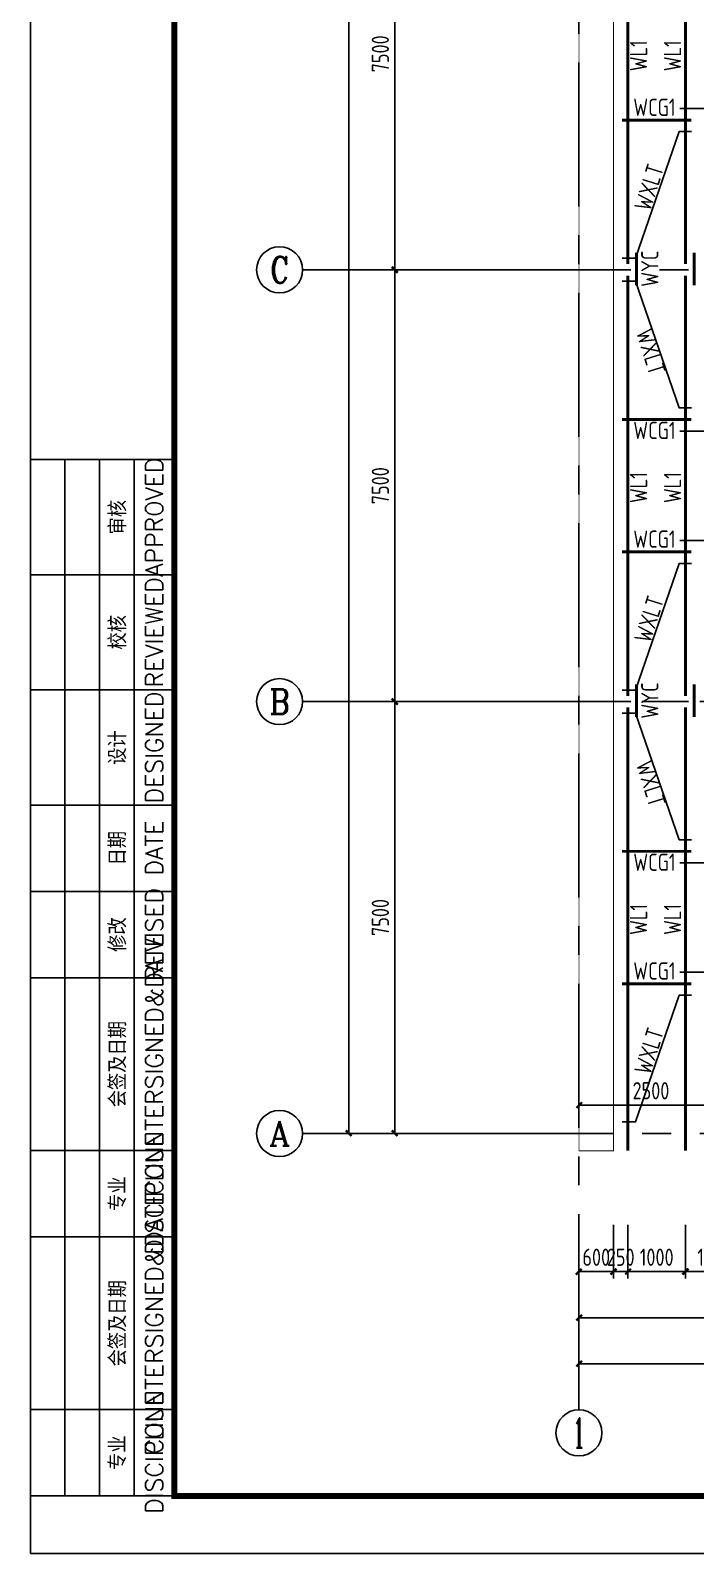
# Model space of a CAD drawing. Header units: millimetres. Extents: x 866309 to 879639, y 39442 to 44891.
# Drawn here: x 871293.6 to 871409.1, y 39448.6 to 39713.2 of the extents above; entities that cross this region are included whole.
import ezdxf
from ezdxf.enums import TextEntityAlignment as Align

# ---------------------------------------------------------------- set-up
doc = ezdxf.new("R2010")
doc.units = ezdxf.units.MM
doc.header["$LTSCALE"] = 1000
doc.header["$MEASUREMENT"] = 0
doc.linetypes.add('CENTER', pattern=[2, 1.25, -0.25, 0.25, -0.25])
doc.linetypes.add('DOTE', pattern=[2.42, 2, -0.2, 0.02, -0.2])
for name, color, linetype in [('1307', 7, 'Continuous'), ('AXIS', 3, 'Continuous'), ('AXIS_TEXT', 7, 'Continuous'), ('DIM', 7, 'Continuous'), ('DOTE', 1, 'DOTE'), ('标注', 7, 'Continuous'), ('檩条', 34, 'Continuous')]:
    doc.layers.add(name, color=color, linetype=linetype)
doc.styles.add('_TCH_AXIS', font='COMPLEX', dxfattribs={"bigfont": 'GBCBIG'})
doc.styles.add('COMPLEX', font='COMPLEX')
doc.styles.add('ECEC_TK', font='txt_l.shx', dxfattribs={"bigfont": 'hztxt_l.shx'})
doc.styles.add('GBHZ', font='gbenor.shx', dxfattribs={"width": 0.9, "bigfont": 'gbcbig.shx'})
doc.dimstyles.new('Y100', dxfattribs={"dimscale": 0, "dimtxt": 3, "dimasz": 0.01, "dimexe": 1.2, "dimexo": 2, "dimgap": 1, "dimtad": 1, "dimdec": 0, "dimlfac": 100, "dimzin": 0, "dimdsep": 46, "dimtxsty": 'GBHZ', "dimblk": 'DX', "dimcen": 0.09, "dimdle": 1, "dimclrd": 7, "dimclre": 7, "dimclrt": 7, "dimadec": 0, "dimazin": 0, "dimtfac": 1, "dimtdec": 0, "dimtix": 1, "dimtmove": 2, "dimatfit": 3, "dimldrblk": 'DX', "dimfxl": 0, "dimtolj": 1, "dimtzin": 0, "dimarcsym": 0})

# ---------------------------------------------------------------- blocks, each defined once
blk = doc.blocks.new('_AXISO')
blk.add_circle((0, 0), 0.5)
at = {"layer": 'AXIS_TEXT', "style": 'COMPLEX', "width": 1.041667}
blk.add_attdef('A', text='', height=0.56, dxfattribs=at).set_placement((-0.25, -0.28), (0.25, -0.28), align=Align.FIT)
blk = doc.blocks.new('DX')
at = {"color": 0, "linetype": 'ByBlock', "const_width": 40}
blk.add_lwpolyline([(-54, -51), (46, 49)], dxfattribs=at)
blk = doc.blocks.new('*D1716')
at = {"layer": 'Defpoints', "color": 0, "transparency": 16777216}
for p in [(871356.85, 39596.59), (871372.85, 39596.59), (871372.85, 39521.59)]:
    blk.add_point(p, dxfattribs=at)
at = {"layer": 'dim', "color": 7, "lineweight": -2, "transparency": 16777216}
for p, q in [((871370.85, 39596.59), (871355.65, 39596.59)), ((871356.85, 39521.6), (871356.85, 39596.58)), ((871370.85, 39521.59), (871355.65, 39521.59))]:
    blk.add_line(p, q, dxfattribs=at)
at = {"layer": 'dim', "color": 7, "lineweight": -2, "transparency": 16777216, "xscale": 0.01, "yscale": 0.01, "zscale": 0.01}
for p, rotation in [((871356.85, 39596.59), 90), ((871356.85, 39521.59), 270)]:
    blk.add_blockref('DX', p, dxfattribs=dict(at, rotation=rotation))
at = {"layer": 'dim', "color": 7, "transparency": 16777216, "insert": (871354.35, 39559.09), "char_height": 3, "attachment_point": 5, "rotation": 90, "style": 'GBHZ'}
blk.add_mtext('\\A1;7500', dxfattribs=at)
blk = doc.blocks.new('*D1717')
at = {"layer": 'Defpoints', "color": 0, "transparency": 16777216}
for p in [(871356.85, 39671.59), (871372.85, 39671.59), (871372.85, 39596.59)]:
    blk.add_point(p, dxfattribs=at)
at = {"layer": 'dim', "color": 7, "lineweight": -2, "transparency": 16777216}
for p, q in [((871370.85, 39671.59), (871355.65, 39671.59)), ((871356.85, 39596.6), (871356.85, 39671.58)), ((871370.85, 39596.59), (871355.65, 39596.59))]:
    blk.add_line(p, q, dxfattribs=at)
at = {"layer": 'dim', "color": 7, "lineweight": -2, "transparency": 16777216, "xscale": 0.01, "yscale": 0.01, "zscale": 0.01}
for p, rotation in [((871356.85, 39671.59), 90), ((871356.85, 39596.59), 270)]:
    blk.add_blockref('DX', p, dxfattribs=dict(at, rotation=rotation))
at = {"layer": 'dim', "color": 7, "transparency": 16777216, "insert": (871354.35, 39634.09), "char_height": 3, "attachment_point": 5, "rotation": 90, "style": 'GBHZ'}
blk.add_mtext('\\A1;7500', dxfattribs=at)
blk = doc.blocks.new('*D1718')
at = {"layer": 'Defpoints', "color": 0, "transparency": 16777216}
for p in [(871356.85, 39746.59), (871372.85, 39746.59), (871372.85, 39671.59)]:
    blk.add_point(p, dxfattribs=at)
at = {"layer": 'dim', "color": 7, "lineweight": -2, "transparency": 16777216}
for p, q in [((871370.85, 39746.59), (871355.65, 39746.59)), ((871356.85, 39671.6), (871356.85, 39746.58)), ((871370.85, 39671.59), (871355.65, 39671.59))]:
    blk.add_line(p, q, dxfattribs=at)
at = {"layer": 'dim', "color": 7, "lineweight": -2, "transparency": 16777216, "xscale": 0.01, "yscale": 0.01, "zscale": 0.01}
for p, rotation in [((871356.85, 39746.59), 90), ((871356.85, 39671.59), 270)]:
    blk.add_blockref('DX', p, dxfattribs=dict(at, rotation=rotation))
at = {"layer": 'dim', "color": 7, "transparency": 16777216, "insert": (871354.35, 39709.09), "char_height": 3, "attachment_point": 5, "rotation": 90, "style": 'GBHZ'}
blk.add_mtext('\\A1;7500', dxfattribs=at)
blk = doc.blocks.new('*D1722')
at = {"layer": 'Defpoints', "color": 0, "transparency": 16777216}
for p in [(871348.85, 39971.59), (871372.85, 39971.59), (871372.85, 39521.59)]:
    blk.add_point(p, dxfattribs=at)
at = {"layer": 'dim', "color": 7, "lineweight": -2, "transparency": 16777216}
for p, q in [((871370.85, 39971.59), (871347.65, 39971.59)), ((871348.85, 39521.6), (871348.85, 39971.58)), ((871370.85, 39521.59), (871347.65, 39521.59))]:
    blk.add_line(p, q, dxfattribs=at)
at = {"layer": 'dim', "color": 7, "lineweight": -2, "transparency": 16777216, "xscale": 0.01, "yscale": 0.01, "zscale": 0.01}
for p, rotation in [((871348.85, 39971.59), 90), ((871348.85, 39521.59), 270)]:
    blk.add_blockref('DX', p, dxfattribs=dict(at, rotation=rotation))
at = {"layer": 'dim', "color": 7, "transparency": 16777216, "insert": (871346.35, 39746.59), "char_height": 3, "attachment_point": 5, "rotation": 90, "style": 'GBHZ'}
blk.add_mtext('\\A1;45000', dxfattribs=at)
blk = doc.blocks.new('*D1723')
at = {"layer": 'Defpoints', "color": 0, "transparency": 16777216}
for p in [(871388.85, 39505.59), (871503.85, 39505.59), (871503.85, 39489.59)]:
    blk.add_point(p, dxfattribs=at)
at = {"layer": 'dim', "color": 7, "lineweight": -2, "transparency": 16777216}
for p, q in [((871388.85, 39503.59), (871388.85, 39488.39)), ((871503.85, 39503.59), (871503.85, 39488.39)), ((871388.86, 39489.59), (871503.84, 39489.59))]:
    blk.add_line(p, q, dxfattribs=at)
at = {"layer": 'dim', "color": 7, "lineweight": -2, "transparency": 16777216, "xscale": 0.01, "yscale": 0.01, "zscale": 0.01, "rotation": 180}
blk.add_blockref('DX', (871388.85, 39489.59), dxfattribs=at)
at = {"layer": 'dim', "color": 7, "lineweight": -2, "transparency": 16777216, "xscale": 0.01, "yscale": 0.01, "zscale": 0.01}
blk.add_blockref('DX', (871503.85, 39489.59), dxfattribs=at)
at = {"layer": 'dim', "color": 7, "transparency": 16777216, "insert": (871446.35, 39492.09), "char_height": 3, "attachment_point": 5, "style": 'GBHZ'}
blk.add_mtext('\\A1;11500', dxfattribs=at)
blk = doc.blocks.new('*D1729')
at = {"layer": 'Defpoints', "color": 0, "transparency": 16777216}
for p in [(871388.85, 39505.59), (871858.85, 39505.59), (871388.85, 39481.59)]:
    blk.add_point(p, dxfattribs=at)
at = {"layer": 'dim', "color": 7, "lineweight": -2, "transparency": 16777216}
for p, q in [((871388.85, 39503.59), (871388.85, 39480.39)), ((871858.85, 39503.59), (871858.85, 39480.39)), ((871858.84, 39481.59), (871388.86, 39481.59))]:
    blk.add_line(p, q, dxfattribs=at)
at = {"layer": 'dim', "color": 7, "lineweight": -2, "transparency": 16777216, "xscale": 0.01, "yscale": 0.01, "zscale": 0.01, "rotation": 180}
blk.add_blockref('DX', (871388.85, 39481.59), dxfattribs=at)
at = {"layer": 'dim', "color": 7, "lineweight": -2, "transparency": 16777216, "xscale": 0.01, "yscale": 0.01, "zscale": 0.01}
blk.add_blockref('DX', (871858.85, 39481.59), dxfattribs=at)
at = {"layer": 'dim', "color": 7, "transparency": 16777216, "insert": (871623.85, 39484.09), "char_height": 3, "attachment_point": 5, "style": 'GBHZ'}
blk.add_mtext('\\A1;47000', dxfattribs=at)
blk = doc.blocks.new('*D1759')
at = {"layer": 'Defpoints', "color": 0, "transparency": 16777216}
for p in [(871407.35, 39507.74), (871417.35, 39507.74), (871407.35, 39497.59)]:
    blk.add_point(p, dxfattribs=at)
at = {"layer": 'dim', "color": 7, "lineweight": -2, "transparency": 16777216}
for p, q in [((871407.35, 39505.74), (871407.35, 39496.39)), ((871417.35, 39505.74), (871417.35, 39496.39)), ((871417.34, 39497.59), (871407.36, 39497.59))]:
    blk.add_line(p, q, dxfattribs=at)
at = {"layer": 'dim', "color": 7, "lineweight": -2, "transparency": 16777216, "xscale": 0.01, "yscale": 0.01, "zscale": 0.01, "rotation": 180}
blk.add_blockref('DX', (871407.35, 39497.59), dxfattribs=at)
at = {"layer": 'dim', "color": 7, "lineweight": -2, "transparency": 16777216, "xscale": 0.01, "yscale": 0.01, "zscale": 0.01}
blk.add_blockref('DX', (871417.35, 39497.59), dxfattribs=at)
at = {"layer": 'dim', "color": 7, "transparency": 16777216, "insert": (871412.35, 39500.09), "char_height": 3, "attachment_point": 5, "style": 'GBHZ'}
blk.add_mtext('\\A1;1000', dxfattribs=at)
blk = doc.blocks.new('*D1760')
at = {"layer": 'Defpoints', "color": 0, "transparency": 16777216}
for p in [(871397.35, 39507.74), (871407.35, 39507.74), (871397.35, 39497.59)]:
    blk.add_point(p, dxfattribs=at)
at = {"layer": 'dim', "color": 7, "lineweight": -2, "transparency": 16777216}
for p, q in [((871397.35, 39505.74), (871397.35, 39496.39)), ((871407.35, 39505.74), (871407.35, 39496.39)), ((871407.34, 39497.59), (871397.36, 39497.59))]:
    blk.add_line(p, q, dxfattribs=at)
at = {"layer": 'dim', "color": 7, "lineweight": -2, "transparency": 16777216, "xscale": 0.01, "yscale": 0.01, "zscale": 0.01, "rotation": 180}
blk.add_blockref('DX', (871397.35, 39497.59), dxfattribs=at)
at = {"layer": 'dim', "color": 7, "lineweight": -2, "transparency": 16777216, "xscale": 0.01, "yscale": 0.01, "zscale": 0.01}
blk.add_blockref('DX', (871407.35, 39497.59), dxfattribs=at)
at = {"layer": 'dim', "color": 7, "transparency": 16777216, "insert": (871402.35, 39500.09), "char_height": 3, "attachment_point": 5, "style": 'GBHZ'}
blk.add_mtext('\\A1;1000', dxfattribs=at)
blk = doc.blocks.new('*D1761')
at = {"layer": 'Defpoints', "color": 0, "transparency": 16777216}
for p in [(871394.85, 39507.74), (871397.35, 39507.74), (871394.85, 39497.59)]:
    blk.add_point(p, dxfattribs=at)
at = {"layer": 'dim', "color": 7, "lineweight": -2, "transparency": 16777216}
for p, q in [((871394.85, 39505.74), (871394.85, 39496.39)), ((871397.35, 39505.74), (871397.35, 39496.39)), ((871394.84, 39497.59), (871394.83, 39497.59)), ((871397.35, 39497.59), (871394.85, 39497.59)), ((871397.36, 39497.59), (871397.37, 39497.59))]:
    blk.add_line(p, q, dxfattribs=at)
at = {"layer": 'dim', "color": 7, "lineweight": -2, "transparency": 16777216, "xscale": 0.01, "yscale": 0.01, "zscale": 0.01}
blk.add_blockref('DX', (871394.85, 39497.59), dxfattribs=at)
at = {"layer": 'dim', "color": 7, "lineweight": -2, "transparency": 16777216, "xscale": 0.01, "yscale": 0.01, "zscale": 0.01, "rotation": 180}
blk.add_blockref('DX', (871397.35, 39497.59), dxfattribs=at)
at = {"layer": 'dim', "color": 7, "transparency": 16777216, "insert": (871396.1, 39500.09), "char_height": 3, "attachment_point": 5, "style": 'GBHZ'}
blk.add_mtext('\\A1;250', dxfattribs=at)
blk = doc.blocks.new('*D1762')
at = {"layer": 'Defpoints', "color": 0, "transparency": 16777216}
for p in [(871388.85, 39507.74), (871394.85, 39507.74), (871388.85, 39497.59)]:
    blk.add_point(p, dxfattribs=at)
at = {"layer": 'dim', "color": 7, "lineweight": -2, "transparency": 16777216}
for p, q in [((871388.85, 39505.74), (871388.85, 39496.39)), ((871394.85, 39505.74), (871394.85, 39496.39)), ((871388.84, 39497.59), (871388.83, 39497.59)), ((871394.85, 39497.59), (871388.85, 39497.59)), ((871394.86, 39497.59), (871394.87, 39497.59))]:
    blk.add_line(p, q, dxfattribs=at)
at = {"layer": 'dim', "color": 7, "lineweight": -2, "transparency": 16777216, "xscale": 0.01, "yscale": 0.01, "zscale": 0.01}
blk.add_blockref('DX', (871388.85, 39497.59), dxfattribs=at)
at = {"layer": 'dim', "color": 7, "lineweight": -2, "transparency": 16777216, "xscale": 0.01, "yscale": 0.01, "zscale": 0.01, "rotation": 180}
blk.add_blockref('DX', (871394.85, 39497.59), dxfattribs=at)
at = {"layer": 'dim', "color": 7, "transparency": 16777216, "insert": (871391.85, 39500.09), "char_height": 3, "attachment_point": 5, "style": 'GBHZ'}
blk.add_mtext('\\A1;600', dxfattribs=at)
blk = doc.blocks.new('*D1796')
at = {"layer": 'dim', "color": 7, "lineweight": -2, "transparency": 16777216}
for p, q in [((871388.85, 39523.59), (871388.85, 39527.7)), ((871388.86, 39526.5), (871413.84, 39526.5)), ((871413.85, 39523.59), (871413.85, 39527.7))]:
    blk.add_line(p, q, dxfattribs=at)
at = {"layer": 'dim', "color": 0, "transparency": 16777216}
for p in [(871413.85, 39526.5), (871388.85, 39521.59), (871413.85, 39521.59)]:
    blk.add_point(p, dxfattribs=at)
at = {"layer": 'dim', "color": 7, "lineweight": -2, "transparency": 16777216, "xscale": 0.01, "yscale": 0.01, "zscale": 0.01, "rotation": 180}
blk.add_blockref('DX', (871388.85, 39526.5), dxfattribs=at)
at = {"layer": 'dim', "color": 7, "lineweight": -2, "transparency": 16777216, "xscale": 0.01, "yscale": 0.01, "zscale": 0.01}
blk.add_blockref('DX', (871413.85, 39526.5), dxfattribs=at)
at = {"layer": 'dim', "color": 7, "transparency": 16777216, "insert": (871401.35, 39529), "char_height": 3, "attachment_point": 5, "style": 'GBHZ'}
blk.add_mtext('\\A1;2500', dxfattribs=at)

msp = doc.modelspace()

# ---------------------------------------------------------------- linework, layer by layer
for p, q in [((871293.569, 39448.627), (871293.569, 40042.627)), ((871293.569, 40042.627), (871293.569, 39448.627)), ((871299.569, 39458.627), (871299.569, 39638.627)), ((871305.569, 39458.627), (871305.569, 39638.627)), ((871311.569, 39458.627), (871311.569, 39638.627)), ((871293.569, 39618.627), (871318.569, 39618.627)), ((871293.569, 39598.627), (871318.569, 39598.627)), ((871293.569, 39578.627), (871318.569, 39578.627)), ((871293.569, 39563.627), (871318.569, 39563.627)), ((871293.569, 39548.627), (871318.569, 39548.627)), ((871293.569, 39518.627), (871318.569, 39518.627)), ((871293.569, 39503.627), (871318.569, 39503.627)), ((871293.569, 39473.627), (871318.569, 39473.627)), ((872134.569, 39448.627), (871293.569, 39448.627))]:
    msp.add_line(p, q)
at = {"color": 0, "const_width": 1}
msp.add_lwpolyline([(872124.569, 39458.627), (871318.569, 39458.627), (871318.569, 40032.627), (872124.569, 40032.627)], close=True, dxfattribs=at)
msp.add_lwpolyline([(871293.569, 39638.627), (871293.569, 39458.627), (871318.569, 39458.627), (871318.569, 39638.627)], close=True)
at = {"layer": 'AXIS', "color": 0}
for p, q in [((871372.847, 39671.586), (871340.847, 39671.586)), ((871372.847, 39596.586), (871340.847, 39596.586)), ((871372.847, 39521.586), (871340.847, 39521.586)), ((871388.847, 39505.586), (871388.847, 39473.586))]:
    msp.add_line(p, q, dxfattribs=at)
at = {"layer": 'DOTE', "linetype": 'CENTER', "ltscale": 0.02}
for p, q in [((871388.847, 39987.586), (871388.847, 39505.586)), ((871372.847, 39671.586), (871874.847, 39671.586)), ((871372.847, 39596.586), (871874.847, 39596.586)), ((871874.847, 39596.586), (871372.847, 39596.586)), ((871874.847, 39521.586), (871372.847, 39521.586))]:
    msp.add_line(p, q, dxfattribs=at)
at = {"layer": '标注', "const_width": 0.15}
msp.add_lwpolyline([(871388.847, 39974.586), (871394.847, 39974.586), (871394.847, 39518.586), (871388.847, 39518.586)], close=True, dxfattribs=at)
at = {"layer": '檩条', "color": 4}
for p, q in [((871418.847, 39699.586), (871406.347, 39699.586)), ((871418.847, 39643.586), (871406.347, 39643.586)), ((871418.847, 39624.586), (871406.347, 39624.586)), ((871418.847, 39568.586), (871406.347, 39568.586)), ((871418.847, 39549.586), (871406.347, 39549.586))]:
    msp.add_line(p, q, dxfattribs=at)
at = {"layer": '檩条', "color": 4, "const_width": 0.5}
for points in [[(871397.347, 39745.586), (871397.347, 39672.586)], [(871407.347, 39745.586), (871407.347, 39672.586)], [(871396.347, 39697.586), (871408.347, 39697.586)], [(871397.347, 39670.586), (871397.347, 39597.586)], [(871407.347, 39670.586), (871407.347, 39597.586)], [(871396.347, 39645.586), (871408.347, 39645.586)], [(871396.347, 39622.586), (871408.347, 39622.586)], [(871397.347, 39595.586), (871397.347, 39518.586)], [(871407.347, 39595.586), (871407.347, 39518.586)], [(871396.347, 39570.586), (871408.347, 39570.586)], [(871396.347, 39547.586), (871408.347, 39547.586)]]:
    msp.add_lwpolyline(points, dxfattribs=at)
at = {"layer": '檩条', "color": 4, "linetype": 'ByBlock'}
for points in [[(871396.346, 39673.586), (871398.696, 39673.586), (871406.277, 39695.586), (871408.417, 39695.586)], [(871396.346, 39669.586), (871398.696, 39669.586), (871406.277, 39647.586), (871408.417, 39647.586)], [(871396.346, 39598.586), (871398.696, 39598.586), (871406.277, 39620.586), (871408.417, 39620.586)], [(871396.346, 39594.586), (871398.696, 39594.586), (871406.277, 39572.586), (871408.417, 39572.586)], [(871396.346, 39523.586), (871398.696, 39523.586), (871406.277, 39545.586), (871408.417, 39545.586)]]:
    msp.add_lwpolyline(points, dxfattribs=at)
at = {"layer": '檩条', "color": 6, "const_width": 0.5}
for points in [[(871398.847, 39674.569), (871398.847, 39668.902)], [(871408.847, 39674.569), (871408.847, 39668.902)], [(871398.847, 39599.569), (871398.847, 39593.902)], [(871408.847, 39599.569), (871408.847, 39593.902)]]:
    msp.add_lwpolyline(points, dxfattribs=at)

# ---------------------------------------------------------------- block references
at = {"layer": 'AXIS', "color": 0}
ref = msp.add_blockref('_AXISO', (871336.847, 39671.586), dxfattribs=dict(at, xscale=8, yscale=8, zscale=8))
ref.add_attrib('A', 'C', dxfattribs={"layer": 'AXIS_TEXT', "color": 0, "height": 4.557, "style": '_TCH_AXIS'}).set_placement((871335.219, 39669.307), (871338.474, 39669.307), align=Align.FIT)
ref = msp.add_blockref('_AXISO', (871336.847, 39596.586), dxfattribs=dict(at, xscale=8, yscale=8, zscale=8))
ref.add_attrib('A', 'B', dxfattribs={"layer": 'AXIS_TEXT', "color": 0, "height": 4.353, "style": '_TCH_AXIS'}).set_placement((871335.085, 39594.41), (871338.608, 39594.41), align=Align.FIT)
ref = msp.add_blockref('_AXISO', (871336.847, 39521.586), dxfattribs=dict(at, xscale=8, yscale=8, zscale=8))
ref.add_attrib('A', 'A', dxfattribs={"layer": 'AXIS_TEXT', "color": 0, "height": 4.252, "style": '_TCH_AXIS'}).set_placement((871335.025, 39519.46), (871338.669, 39519.46), align=Align.FIT)
ref = msp.add_blockref('_AXISO', (871388.847, 39469.586), dxfattribs=dict(at, xscale=8, yscale=8, zscale=8))
ref.add_attrib('A', '1', dxfattribs={"layer": 'AXIS_TEXT', "color": 0, "height": 5.147, "style": '_TCH_AXIS'}).set_placement((871387.744, 39467.012), (871389.95, 39467.012), align=Align.FIT)

# ---------------------------------------------------------------- texts
at = {"style": 'ECEC_TK'}
for s, p in [('APPROVED', (871315.069, 39628.627)), ('审核', (871308.569, 39628.627)), ('REVIEWED', (871315.069, 39608.627)), ('校核', (871308.569, 39608.627)), ('DESIGNED', (871315.069, 39588.627)), ('设计', (871308.569, 39588.627)), ('日期', (871308.569, 39571.127)), ('DATE', (871315.069, 39571.127)), ('REVISED', (871315.069, 39556.127)), ('修改', (871308.569, 39556.127)), ('COUNTERSIGNED&DATE', (871315.069, 39533.627)), ('会签及日期', (871308.569, 39533.627)), ('DISCIPLINE', (871315.069, 39511.127)), ('专业', (871308.569, 39511.127)), ('COUNTERSIGNED&DATE', (871315.069, 39488.627)), ('会签及日期', (871308.569, 39488.627)), ('DISCIPLINE', (871315.069, 39466.127)), ('专业', (871308.569, 39466.127))]:
    msp.add_text(s, height=3, rotation=90, dxfattribs=at).set_placement(p, align=Align.MIDDLE)
at = {"layer": '1307', "style": 'GBHZ', "width": 0.9}
for s, rotation, p in [('WL1', 90, (871400.7, 39706.074)), ('WL1', 90, (871406.601, 39706.074)), ('WXLT', 72.71725, (871401.256, 39681.597)), ('WXLT', 287.28275, (871398.709, 39660.782)), ('WL1', 90, (871400.7, 39631.074)), ('WL1', 90, (871406.601, 39631.074)), ('WXLT', 72.71725, (871401.256, 39606.597)), ('WXLT', 287.28275, (871398.709, 39585.782)), ('WL1', 90, (871400.7, 39556.074)), ('WL1', 90, (871406.601, 39556.074)), ('WXLT', 72.71725, (871401.256, 39531.597))]:
    msp.add_text(s, height=3, rotation=rotation, dxfattribs=at).set_placement(p)
for p in [(871398.292, 39698.312), (871398.292, 39642.193), (871398.292, 39623.312), (871398.292, 39567.193), (871398.292, 39548.312)]:
    msp.add_text('WCG1', height=3, dxfattribs=at).set_placement(p)
at = {"layer": '檩条', "color": 6, "style": 'GBHZ', "width": 0.9}
for p in [(871402.657, 39668.638), (871402.657, 39593.638)]:
    msp.add_text('WYC', height=3, rotation=90, dxfattribs=at).set_placement(p)

# ---------------------------------------------------------------- dimensions: what is measured, and where the dimension line sits
at = {"layer": 'dim'}
for base, p1, p2, picture, middle in [((871348.847, 39971.586), (871372.847, 39521.586), (871372.847, 39971.586), '*D1722', (871346.347, 39746.586)), ((871356.847, 39746.586), (871372.847, 39671.586), (871372.847, 39746.586), '*D1718', (871354.347, 39709.086)), ((871356.847, 39671.586), (871372.847, 39596.586), (871372.847, 39671.586), '*D1717', (871354.347, 39634.086)), ((871356.847, 39596.586), (871372.847, 39521.586), (871372.847, 39596.586), '*D1716', (871354.347, 39559.086))]:
    dim = msp.add_linear_dim(base=base, p1=p1, p2=p2, angle=90, dimstyle='Y100', override={"dimscale": 1}, dxfattribs=at)
    dim.commit()
    dim.dimension.update_dxf_attribs({"geometry": picture, "text_midpoint": middle})
for base, p1, p2, picture, middle in [((871413.847, 39526.498), (871388.847, 39521.586), (871413.847, 39521.586), '*D1796', (871401.347, 39528.998)), ((871388.847, 39497.586), (871394.847, 39507.736), (871388.847, 39507.736), '*D1762', (871391.847, 39500.086)), ((871394.847, 39497.586), (871397.347, 39507.736), (871394.847, 39507.736), '*D1761', (871396.097, 39500.086)), ((871397.347, 39497.586), (871407.347, 39507.736), (871397.347, 39507.736), '*D1760', (871402.347, 39500.086)), ((871407.347, 39497.586), (871417.347, 39507.736), (871407.347, 39507.736), '*D1759', (871412.347, 39500.086)), ((871503.847, 39489.586), (871388.847, 39505.586), (871503.847, 39505.586), '*D1723', (871446.347, 39492.086)), ((871388.847, 39481.586), (871858.847, 39505.586), (871388.847, 39505.586), '*D1729', (871623.847, 39484.086))]:
    dim = msp.add_linear_dim(base=base, p1=p1, p2=p2, dimstyle='Y100', override={"dimscale": 1}, dxfattribs=at)
    dim.commit()
    dim.dimension.update_dxf_attribs({"geometry": picture, "text_midpoint": middle})

doc.saveas('drawing.dxf')
